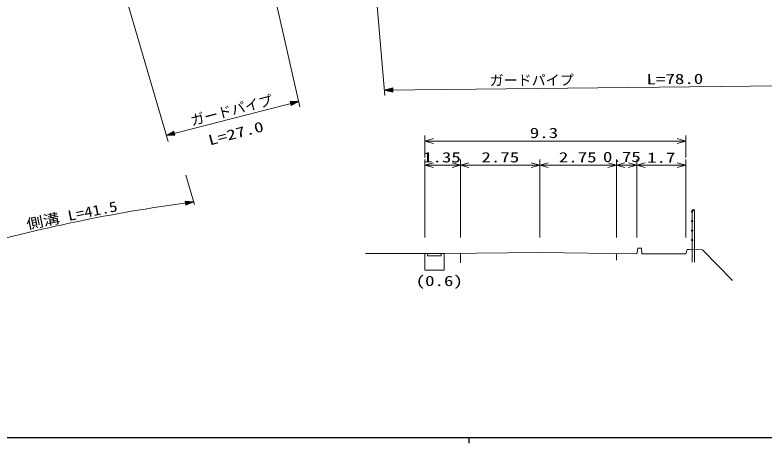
# Model space of a CAD drawing. Units: millimetres, scale not verified. Extents: x -625 to 645140, y -85230 to 274770.
# Drawn here: x 152264 to 285722, y 98770 to 175133 of the extents above; entities that cross this region are included whole.
import ezdxf
from ezdxf.enums import TextEntityAlignment as Align

# ---------------------------------------------------------------- set-up
doc = ezdxf.new("R2010")
doc.units = ezdxf.units.MM
doc.header["$LTSCALE"] = 1000
doc.linetypes.add('DASHED', pattern=[7.5, 6, -1.5])
for name, color, linetype, lineweight in [('M-TTL-BAND', 7, 'Continuous', 25), ('S-BGD-CRST', 4, 'Continuous', 13), ('S-BGD-HTXT', 6, 'Continuous', 13)]:
    doc.layers.add(name, color=color, linetype=linetype, lineweight=lineweight)
doc.styles.add('ＭＳ ゴシック', font='')
doc.styles.get('ＭＳ ゴシック').set_extended_font_data('MS Gothic')

# ---------------------------------------------------------------- blocks, each defined once
blk = doc.blocks.new('BUHIN67')
at = {"color": 6, "linetype": 'Continuous', "lineweight": 13}
for points in [[(0, 0), (1500, -375), (1500, 375)], [(308, 0), (1406, 262), (1406, -262)], [(458, 0), (1350, 206), (1350, -206)], [(611, 0), (1294, 150), (1294, -150)], [(761, 0), (1238, 94), (1238, -94)]]:
    blk.add_lwpolyline(points, close=True, dxfattribs=at)
for points in [[(154, 0), (1462, 319), (1462, -319), (158, 0)], [(1181, 0), (915, 0), (1181, 38), (1181, -38), (915, 0)]]:
    blk.add_lwpolyline(points, dxfattribs=at)
blk = doc.blocks.new('BUHIN109')
at = {"color": 4, "linetype": 'Continuous', "lineweight": 13}
blk.add_lwpolyline([(1500, -431), (0, 0), (1500, 428)], dxfattribs=at)
blk = doc.blocks.new('BUHIN110')
at = {"color": 4, "linetype": 'Continuous', "lineweight": 13}
blk.add_lwpolyline([(-1500, 431), (0, 0), (-1500, -428)], dxfattribs=at)

msp = doc.modelspace()

# ---------------------------------------------------------------- linework, layer by layer
at = {"layer": 'M-TTL-BAND'}
for p, q in [((5140, 99770), (544140, 99770)), ((233140, 99770), (233140, 98770))]:
    msp.add_line(p, q, dxfattribs=at)
at = {"layer": 'S-BGD-CRST'}
for p, q in [((225304, 149733), (225304, 153644)), ((271774, 153644), (271774, 149733)), ((225304, 152644), (271774, 152644)), ((225304, 135414), (225304, 149336)), ((225304, 148336), (231657, 148336)), ((231657, 149336), (231657, 135414)), ((231657, 148336), (245753, 148336)), ((245753, 149336), (245753, 135414)), ((245753, 148336), (259415, 148336)), ((259415, 149336), (259415, 135414)), ((259415, 148336), (263067, 148336)), ((263067, 149336), (263067, 135414)), ((263067, 148336), (271774, 148336)), ((271774, 149336), (271774, 135414)), ((273336, 140358), (272907, 140358)), ((272907, 140358), (272907, 140169)), ((272907, 140330), (273336, 140330)), ((273336, 133299), (273336, 140358)), ((272907, 138481), (272907, 139929)), ((272907, 136797), (272907, 138242)), ((272907, 135106), (272907, 136554)), ((272907, 133299), (272907, 134867)), ((263067, 132546), (263262, 133523)), ((263262, 133523), (263867, 133523)), ((263867, 133523), (263926, 132546)), ((214695, 132600), (228681, 132600)), ((225304, 132600), (225304, 129582)), ((225753, 132600), (225753, 132152)), ((225782, 132152), (228173, 132152)), ((228173, 132600), (228173, 132152)), ((228711, 132600), (245753, 132742)), ((228711, 132600), (228711, 129582)), ((231657, 132621), (231657, 130928)), ((245753, 132742), (263067, 132546)), ((259415, 132446), (259415, 131395)), ((263926, 132546), (271774, 132527)), ((271774, 132527), (272047, 133269)), ((272047, 133269), (272389, 133267)), ((272389, 133267), (274743, 133249)), ((274743, 133249), (280102, 127761)), ((225364, 129582), (228711, 129582))]:
    msp.add_line(p, q, dxfattribs=at)
at = {"layer": 'S-BGD-CRST', "linetype": 'DASHED'}
for p, q in [((272907, 133299), (272907, 131049)), ((273336, 133299), (273336, 131049))]:
    msp.add_line(p, q, dxfattribs=at)
at = {"layer": 'S-BGD-CRST'}
for centre in [(272907, 140049), (272907, 138361), (272907, 136674), (272907, 134986)]:
    msp.add_circle(centre, 120, dxfattribs=at)
msp.add_arc((273121, 140028), 394, 56.97534, 123.02466, dxfattribs=at)
at = {"layer": 'S-BGD-HTXT'}
for p, q in [((214458, 203857), (218145, 160742)), ((203043, 158721), (193766, 199602)), ((167759, 192904), (179549, 152531)), ((218060, 161731), (292353, 162523)), ((179230, 153623), (202821, 159699)), ((182711, 146537), (184242, 141336))]:
    msp.add_line(p, q, dxfattribs=at)
for points in [[(202821, 159699), (201275, 159691), (201461, 158964)], [(202523, 159623), (201524, 159096), (201394, 159605)], [(202378, 159586), (201564, 159165), (201462, 159564)], [(202229, 159548), (201605, 159233), (201530, 159524)], [(202083, 159510), (201645, 159302), (201599, 159483)], [(179230, 153623), (180774, 153706), (180554, 154422)], [(179524, 153713), (180497, 154287), (180651, 153786)], [(179667, 153757), (180460, 154217), (180581, 153823)], [(179814, 153803), (180423, 154147), (180511, 153860)], [(179958, 153847), (180385, 154076), (180441, 153897)], [(184111, 141783), (182572, 141934), (182682, 141192)], [(183807, 141738), (182758, 141317), (182681, 141837)], [(183658, 141716), (182805, 141381), (182745, 141789)], [(183506, 141693), (182853, 141445), (182809, 141742)], [(183358, 141671), (182900, 141509), (182873, 141694)]]:
    msp.add_lwpolyline(points, close=True, dxfattribs=at)
for points in [[(202672, 159661), (201483, 159028), (201325, 159646), (202668, 159660)], [(201677, 159406), (201935, 159472), (201686, 159370), (201667, 159443), (201935, 159472)], [(179377, 153668), (180534, 154358), (180722, 153748), (179381, 153669)], [(180359, 153970), (180105, 153892), (180348, 154006), (180370, 153934), (180105, 153892)], [(183959, 141760), (182711, 141254), (182617, 141884), (183955, 141760)], [(182942, 141610), (183206, 141649), (182948, 141573), (182937, 141647), (183206, 141649)]]:
    msp.add_lwpolyline(points, dxfattribs=at)
msp.add_arc((220066, -134694), 278805, 97.40955, 105.63361, dxfattribs=at)

# ---------------------------------------------------------------- block references
at = {"layer": 'S-BGD-CRST'}
for name, p in [('BUHIN109', (225304, 152644)), ('BUHIN110', (271774, 152644)), ('BUHIN109', (225304, 148336)), ('BUHIN110', (231657, 148336)), ('BUHIN109', (231657, 148336)), ('BUHIN110', (245753, 148336)), ('BUHIN109', (245753, 148336)), ('BUHIN110', (259415, 148336)), ('BUHIN109', (259415, 148336)), ('BUHIN110', (263067, 148336)), ('BUHIN109', (263067, 148336)), ('BUHIN110', (271774, 148336))]:
    msp.add_blockref(name, p, dxfattribs=at)
at = {"layer": 'S-BGD-HTXT'}
msp.add_blockref('BUHIN67', (218060, 161731), dxfattribs=at)

# ---------------------------------------------------------------- texts
at = {"layer": 'S-BGD-CRST', "style": 'ＭＳ ゴシック', "width": 1.35}
for s, p in [('9.3', (243989, 152625)), ('1.35', (224963, 148282)), ('2.75', (235372, 148282)), ('2.75', (249159, 148282)), ('0.75', (257018, 148351)), ('1.7', (264876, 148213)), ('(0.6)', (223653, 126223))]:
    msp.add_text(s, height=1833, dxfattribs=at).set_placement(p, align=Align.BOTTOM_LEFT)
at = {"layer": 'S-BGD-HTXT', "style": 'ＭＳ ゴシック'}
for rotation, p in [(0.3, (236830, 161989)), (14.6, (183942, 154828))]:
    msp.add_text('ガードパイプ', height=1833, rotation=rotation, dxfattribs=at).set_placement(p, align=Align.BOTTOM_LEFT)
for s, rotation, width, p in [('L=78.0', 0.5, 1.35, (264804, 162203)), ('L=27.0', 14.8, 1.35, (187121, 151315)), ('側溝 L=41.5', 11.5, 1.2, (154623, 136335))]:
    msp.add_text(s, height=1833, rotation=rotation, dxfattribs=dict(at, width=width)).set_placement(p, align=Align.BOTTOM_LEFT)

doc.saveas('drawing.dxf')
